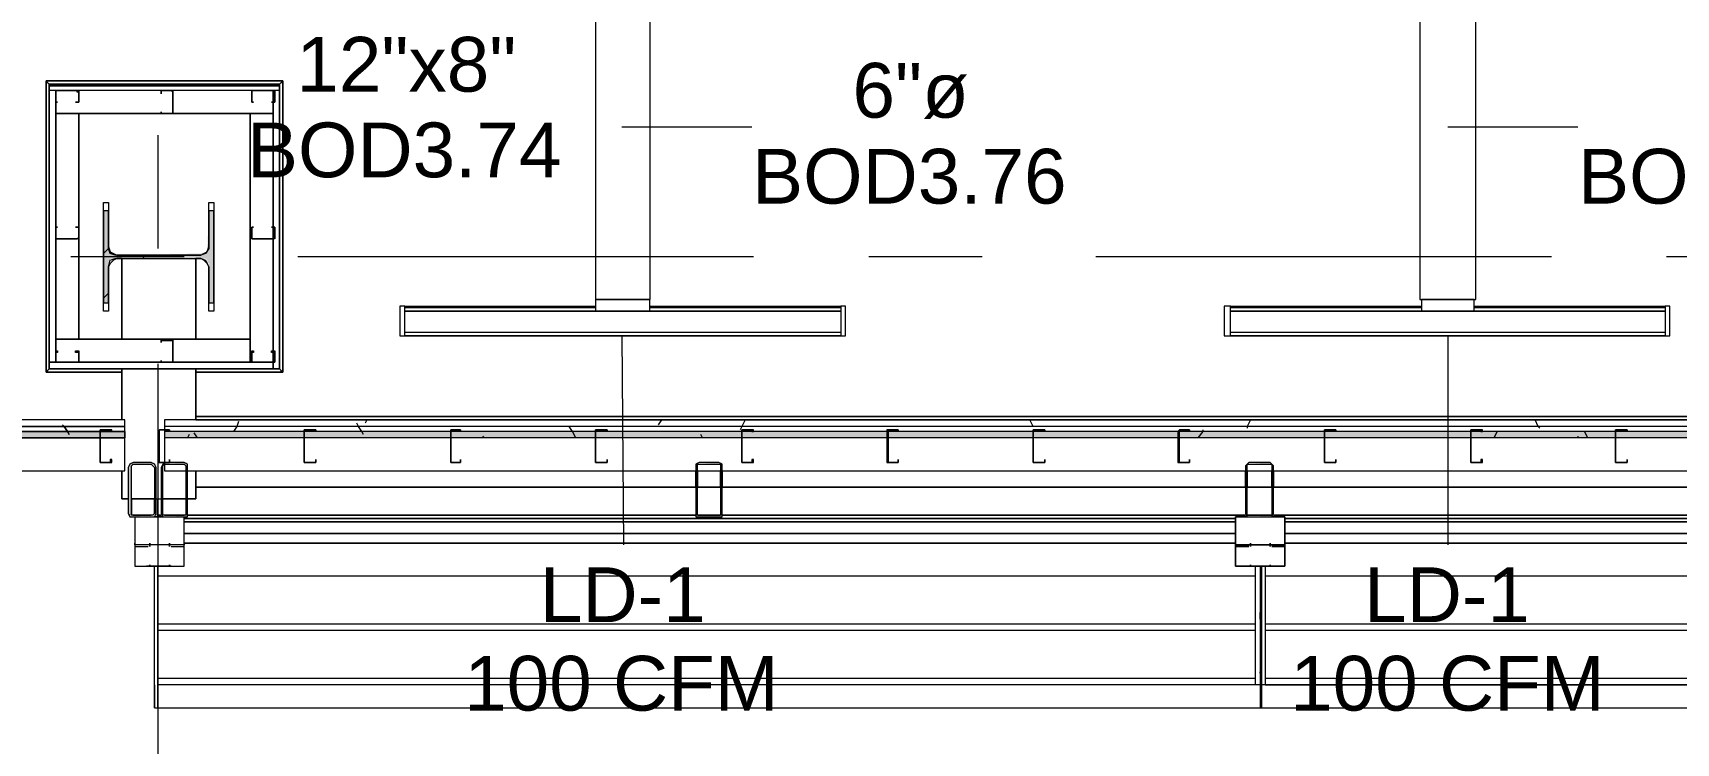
# Model space of a CAD drawing. Header units: metres. Extents: x 29 to 268, y -7 to 151.
# Drawn here: x 46.357 to 50.935, y 9.655 to 11.633 of the extents above; entities that cross this region are included whole.
import ezdxf

# ---------------------------------------------------------------- set-up
doc = ezdxf.new("R2010")
doc.units = ezdxf.units.M
doc.layers.add('HVAC - Ductos', color=5, linetype='Continuous', lineweight=50)
doc.layers.add('PDF2_Geometry', color=7, linetype='Continuous', true_color=0xaaaaaa)
doc.layers.add('PDF2_Solid Fills', color=7, linetype='Continuous', true_color=0xffffff)
doc.layers.add('PDF2_Text', color=7, linetype='Continuous')
doc.styles.add('PDF Helvetica', font='')
doc.styles.get('PDF Helvetica').set_extended_font_data('Helvetica')

msp = doc.modelspace()

# ---------------------------------------------------------------- hatches: boundary and pattern name
at = {"layer": 'PDF2_Solid Fills', "lineweight": 0, "transparency": 33554559}
msp.add_hatch(color=256, dxfattribs=at).paths.add_polyline_path([(46.8616, 10.881), (46.8616, 11.1377), (46.8478, 11.1377), (46.8432, 11.0277), (46.8386, 11.0231), (46.8249, 11.0185), (46.5866, 11.0139), (46.5866, 11.0185), (46.5728, 11.0185), (46.5728, 11.0323), (46.5682, 11.0323), (46.5682, 11.1377), (46.5545, 11.1377), (46.5545, 10.881), (46.5682, 10.881), (46.5682, 10.9865), (46.5728, 11.0047), (46.8386, 11.0047), (46.8432, 11.0002), (46.8432, 10.991), (46.8478, 10.991), (46.8478, 10.881)])
h = msp.add_hatch(color=256, dxfattribs=at)
h.paths.add_polyline_path([(44.9182, 10.5052), (44.9182, 10.5235), (41.6915, 10.5235), (41.6915, 10.5052)])
h.paths.add_polyline_path([(46.614, 10.5052), (46.614, 10.5235), (44.9228, 10.5235), (44.9228, 10.5052)])
h = msp.add_hatch(color=256, dxfattribs=at)
h.paths.add_polyline_path([(44.9182, 10.5052), (44.9182, 10.5235), (41.6915, 10.5235), (41.6915, 10.5052)])
h.paths.add_polyline_path([(46.614, 10.5052), (46.614, 10.5235), (44.9228, 10.5235), (44.9228, 10.5052)])
h = msp.add_hatch(color=256, dxfattribs=at)
h.paths.add_polyline_path([(48.7362, 10.5052), (48.7362, 10.5235), (46.7241, 10.5235), (46.7241, 10.5052)])
h.paths.add_polyline_path([(93.204, 10.5052), (93.204, 10.5235), (91.3708, 10.5235), (91.3708, 10.5052)])
h.paths.add_polyline_path([(91.3662, 10.5052), (91.3662, 10.5235), (89.3403, 10.5235), (89.3403, 10.5052)])
h.paths.add_polyline_path([(89.3357, 10.5052), (89.3357, 10.5235), (88.529, 10.5235), (88.529, 10.5052)])
h.paths.add_polyline_path([(88.5245, 10.5052), (88.5245, 10.5235), (86.4986, 10.5235), (86.4986, 10.5052)])
h.paths.add_polyline_path([(86.494, 10.5052), (86.494, 10.5235), (84.4682, 10.5235), (84.4682, 10.5052)])
h.paths.add_polyline_path([(84.4636, 10.5052), (84.4636, 10.5235), (83.6569, 10.5235), (83.6569, 10.5052)])
h.paths.add_polyline_path([(83.6523, 10.5052), (83.6523, 10.5235), (81.6265, 10.5235), (81.6265, 10.5052)])
h.paths.add_polyline_path([(81.6219, 10.5052), (81.6219, 10.5235), (78.7847, 10.5235), (78.7847, 10.5052)])
h.paths.add_polyline_path([(78.7802, 10.5052), (78.7802, 10.5235), (76.7543, 10.5235), (76.7543, 10.5052)])
h.paths.add_polyline_path([(76.7497, 10.5052), (76.7497, 10.5235), (73.9126, 10.5235), (73.9126, 10.5052)])
h.paths.add_polyline_path([(73.9081, 10.5052), (73.9081, 10.5235), (71.8822, 10.5235), (71.8822, 10.5052)])
h.paths.add_polyline_path([(71.8776, 10.5052), (71.8776, 10.5235), (71.071, 10.5235), (71.071, 10.5052)])
h.paths.add_polyline_path([(71.0664, 10.5052), (71.0664, 10.5235), (69.0405, 10.5235), (69.0405, 10.5052)])
h.paths.add_polyline_path([(69.036, 10.5052), (69.036, 10.5235), (67.01, 10.5235), (67.01, 10.5052)])
h.paths.add_polyline_path([(67.0055, 10.5052), (67.0055, 10.5235), (66.1988, 10.5235), (66.1988, 10.5052)])
h.paths.add_polyline_path([(66.1942, 10.5052), (66.1942, 10.5235), (64.1684, 10.5235), (64.1684, 10.5052)])
h.paths.add_polyline_path([(64.1638, 10.5052), (64.1638, 10.5235), (62.1379, 10.5235), (62.1379, 10.5052)])
h.paths.add_polyline_path([(62.1334, 10.5052), (62.1334, 10.5235), (61.3267, 10.5235), (61.3267, 10.5052)])
h.paths.add_polyline_path([(61.3221, 10.5052), (61.3221, 10.5235), (59.2963, 10.5235), (59.2963, 10.5052)])
h.paths.add_polyline_path([(59.2917, 10.5052), (59.2917, 10.5235), (56.4546, 10.5235), (56.4546, 10.5052)])
h.paths.add_polyline_path([(56.45, 10.5052), (56.45, 10.5235), (54.4242, 10.5235), (54.4242, 10.5052)])
h.paths.add_polyline_path([(54.4196, 10.5052), (54.4196, 10.5235), (51.5824, 10.5235), (51.5824, 10.5052)])
h.paths.add_polyline_path([(51.5778, 10.5052), (51.5778, 10.5235), (49.552, 10.5235), (49.552, 10.5052)])
h.paths.add_polyline_path([(49.5474, 10.5052), (49.5474, 10.5235), (48.7408, 10.5235), (48.7408, 10.5052)])
h = msp.add_hatch(color=256, dxfattribs=at)
h.paths.add_polyline_path([(46.6232, 10.2944), (46.6278, 10.2944), (46.6278, 10.2852), (46.6874, 10.2898), (46.6324, 10.2898), (46.6324, 10.4319), (46.692, 10.4319), (46.6966, 10.4273), (46.6966, 10.2944), (46.7011, 10.4305), (46.7011, 10.4319), (46.6966, 10.4364), (46.6278, 10.4364), (46.6232, 10.4273)])
h.paths.add_polyline_path([(46.6966, 10.2944), (46.692, 10.2944), (46.6966, 10.2898)])
h = msp.add_hatch(color=256, dxfattribs=at)
h.paths.add_polyline_path([(46.7882, 10.2852), (46.7882, 10.4364), (46.7195, 10.4364), (46.7836, 10.4319), (46.7836, 10.2898), (46.7195, 10.2898)])
h.paths.add_polyline_path([(46.7195, 10.4273), (46.7149, 10.4273), (46.7149, 10.2944)])
h = msp.add_hatch(color=256, dxfattribs=at)
h.paths.add_polyline_path([(48.2091, 10.4319), (48.2091, 10.4364), (48.2045, 10.4364)])
h.paths.add_polyline_path([(48.2091, 10.4273), (48.2045, 10.4273), (48.2045, 10.2852), (48.2778, 10.2852), (48.2778, 10.4273), (48.2732, 10.4273), (48.2732, 10.2898), (48.2091, 10.2898)])
h.paths.add_polyline_path([(48.2778, 10.4319), (48.2778, 10.4364), (48.2732, 10.4364)])
h.paths.add_polyline_path([(48.2686, 10.4319), (48.2686, 10.4364), (48.2136, 10.4364)])
h = msp.add_hatch(color=256, dxfattribs=at)
h.paths.add_polyline_path([(49.8087, 10.2898), (49.8132, 10.4273), (49.8087, 10.4273)])
h.paths.add_polyline_path([(49.74, 10.2898), (49.8087, 10.2852), (49.8087, 10.2898)])
h.paths.add_polyline_path([(49.8041, 10.4319), (49.8041, 10.4364), (49.7445, 10.4364)])
h.paths.add_polyline_path([(49.74, 10.4273), (49.7354, 10.4273), (49.7354, 10.2944)])

# ---------------------------------------------------------------- linework, layer by layer
at = {"layer": 'HVAC - Ductos', "lineweight": 0}
for points in [[(48.0762, 11.7473), (48.0762, 10.8902), (48.0716, 10.8902), (48.0624, 10.8902), (48.0532, 10.8902), (48.0395, 10.8902), (48.0212, 10.8902), (47.9982, 10.8902), (47.9799, 10.8902), (47.9616, 10.8902), (47.9478, 10.8902), (47.934, 10.8902), (47.9295, 10.8902), (47.9249, 10.8902), (47.9249, 10.8581), (47.9295, 10.8581), (47.934, 10.8581), (47.9478, 10.8581), (47.9616, 10.8581), (47.9799, 10.8581), (47.9982, 10.8581), (48.0212, 10.8581), (48.0395, 10.8581), (48.0532, 10.8581), (48.0624, 10.8581), (48.0716, 10.8581), (48.0762, 10.8581), (48.0762, 10.8902), (48.0716, 10.8902)], [(47.9249, 11.7473), (47.9249, 10.8902), (47.934, 10.8902), (47.9478, 10.8902), (47.9616, 10.8902), (47.9799, 10.8902), (47.9982, 10.8902), (48.0212, 10.8902), (48.0395, 10.8902), (48.0532, 10.8902), (48.067, 10.8902), (48.0716, 10.8902), (48.0762, 10.8902)], [(50.2212, 11.7473), (50.2212, 10.8902), (50.2258, 10.8902), (50.2304, 10.8902), (50.2441, 10.8902), (50.2624, 10.8902), (50.2808, 10.8902), (50.2991, 10.8902), (50.3174, 10.8902), (50.3358, 10.8902), (50.3541, 10.8902), (50.3632, 10.8902), (50.3724, 10.8902), (50.377, 10.8902), (50.377, 11.7473)], [(47.9982, 11.3715), (48.3604, 11.3715)], [(50.2991, 11.3715), (50.6612, 11.3715)], [(47.3932, 10.8489), (47.3932, 10.8673), (47.3932, 10.8719), (47.9249, 10.8719)], [(47.9249, 10.8673), (47.3932, 10.8673)], [(47.3932, 10.8398), (47.3932, 10.8444), (47.3932, 10.8489), (47.3932, 10.8535)], [(48.0762, 10.8719), (48.6078, 10.8719), (48.6078, 10.8673), (48.6078, 10.8489)], [(48.6078, 10.8673), (48.0762, 10.8673)], [(48.6078, 10.8535), (48.6078, 10.8489), (48.6078, 10.8444), (48.6078, 10.8398)], [(49.6941, 10.8489), (49.6941, 10.8673), (49.6941, 10.8719), (50.2258, 10.8719)], [(50.2258, 10.8673), (49.6941, 10.8673)], [(49.6941, 10.8398), (49.6941, 10.8444), (49.6941, 10.8489), (49.6941, 10.8535)], [(50.3724, 10.8902), (50.377, 10.8902)], [(50.3724, 10.8719), (50.9041, 10.8719), (50.9041, 10.8673), (50.9041, 10.8489)], [(50.9041, 10.8673), (50.3724, 10.8673)], [(50.9041, 10.8535), (50.9041, 10.8489), (50.9041, 10.8444), (50.9041, 10.8398)], [(47.3932, 10.8489), (47.3932, 10.8489)], [(48.6078, 10.8169), (48.6078, 10.8123), (48.6078, 10.8077), (48.6078, 10.7894), (47.3932, 10.7894), (48.6078, 10.7894)], [(47.3932, 10.7894), (47.3932, 10.8077), (47.3932, 10.8123), (47.3932, 10.8169)], [(47.3932, 10.8031), (47.3932, 10.8077), (47.3932, 10.8123)], [(48.6078, 10.8489), (48.6078, 10.8489)], [(48.6078, 10.8123), (48.6078, 10.8077), (48.6078, 10.8031)], [(49.6941, 10.8489), (49.6941, 10.8489)], [(50.9041, 10.8169), (50.9041, 10.8123), (50.9041, 10.8077), (50.9041, 10.7894), (49.6941, 10.7894), (50.9041, 10.7894)], [(49.6941, 10.7894), (49.6941, 10.8077), (49.6941, 10.8123), (49.6941, 10.8169)], [(49.6941, 10.8031), (49.6941, 10.8077), (49.6941, 10.8123)], [(50.9041, 10.8489), (50.9041, 10.8489)], [(50.9041, 10.8123), (50.9041, 10.8077), (50.9041, 10.8031)], [(47.9982, 10.7894), (48.0028, 10.2073)], [(50.2991, 10.7894), (50.2991, 10.2073)]]:
    msp.add_lwpolyline(points, dxfattribs=at)
for points in [[(47.3795, 10.7894), (47.3932, 10.7894), (47.3932, 10.8719), (47.3795, 10.8719)], [(47.3932, 10.8581), (48.6078, 10.8581), (47.3932, 10.8581), (48.6078, 10.8581), (48.6078, 10.7985), (47.3932, 10.7985)], [(48.6216, 10.7894), (48.6216, 10.8719), (48.6078, 10.8719), (48.6078, 10.7894)], [(49.6758, 10.7894), (49.6941, 10.7894), (49.6941, 10.8719), (49.6758, 10.8719)], [(49.6941, 10.8581), (50.9041, 10.8581), (49.6941, 10.8581), (50.9041, 10.8581), (50.9041, 10.7985), (49.6941, 10.7985)], [(50.2258, 10.8581), (50.2349, 10.8581), (50.2441, 10.8581), (50.2624, 10.8581), (50.2808, 10.8581), (50.2991, 10.8581), (50.3174, 10.8581), (50.3358, 10.8581), (50.3495, 10.8581), (50.3632, 10.8581), (50.3724, 10.8581), (50.3724, 10.8902), (50.3632, 10.8902), (50.3495, 10.8902), (50.3358, 10.8902), (50.3174, 10.8902), (50.2991, 10.8902), (50.2808, 10.8902), (50.2624, 10.8902), (50.2441, 10.8902), (50.2349, 10.8902), (50.2258, 10.8902)], [(50.9178, 10.7894), (50.9178, 10.8719), (50.9041, 10.8719), (50.9041, 10.7894)]]:
    msp.add_lwpolyline(points, close=True, dxfattribs=at)
at = {"layer": 'PDF2_Geometry', "lineweight": 0}
for points in [[(41.6273, 48.263), (41.6273, 10.5556), (41.6273, 10.5052), (41.6273, 10.4136), (46.614, 10.4136), (46.614, 10.5556), (41.7053, 10.5556), (41.7053, 22.8528)], [(46.4032, 11.4906), (47.0449, 11.4906), (46.4032, 11.4906)], [(46.4032, 10.6977), (46.4032, 11.4906), (46.4032, 10.6977)], [(46.4032, 11.4906), (47.0449, 11.4906), (46.4032, 11.4906)], [(47.0449, 11.4906), (47.0449, 10.6977), (47.0449, 11.4906)], [(47.0449, 11.4906), (47.0449, 10.6977), (47.0449, 11.4906)], [(46.4032, 11.486), (46.4032, 10.6977), (46.4032, 11.486)], [(46.4032, 11.486), (46.4032, 11.486)], [(47.0449, 11.486), (46.4032, 11.486), (47.0449, 11.486)], [(46.7149, 11.4631), (46.7149, 11.4631)], [(47.0449, 11.486), (47.0449, 11.486)], [(47.0449, 10.6977), (47.0449, 11.486), (47.0449, 10.6977)], [(46.4262, 11.4402), (46.4262, 11.4402)], [(46.4766, 11.4402), (46.4766, 11.4402)], [(46.7149, 11.4127), (46.7149, 11.4127)], [(46.9716, 11.4402), (46.9716, 11.4402)], [(47.022, 11.4402), (47.022, 11.4402)], [(46.7057, 11.3485), (46.7057, 11.0323)], [(46.6049, 11.0047), (46.6049, 10.7802), (46.6049, 11.0047), (46.5912, 11.0047), (46.582, 11.0002), (46.5728, 10.991), (46.5682, 10.9819), (46.5682, 10.8581), (46.5545, 10.8581), (46.5545, 11.1606), (46.5682, 11.1606), (46.5682, 11.0369), (46.5728, 11.0231), (46.582, 11.0185), (46.5912, 11.0139), (46.8249, 11.0139), (46.834, 11.0185), (46.8432, 11.0231), (46.8478, 11.0369), (46.8478, 11.1606), (46.8616, 11.1606), (46.8616, 10.8581), (46.8478, 10.8581), (46.8478, 10.9819), (46.8432, 10.991), (46.834, 11.0002), (46.8249, 11.0047), (46.8112, 11.0047)], [(46.4262, 11.0919), (46.4262, 11.0919)], [(46.4262, 11.0919), (46.4262, 11.0919)], [(46.4766, 11.0919), (46.4766, 11.0919)], [(46.4766, 11.0919), (46.4766, 11.0919)], [(46.9716, 11.0919), (46.9716, 11.0919)], [(47.022, 11.0919), (47.022, 11.0919)], [(46.779, 11.0093), (46.4628, 11.0093)], [(46.5545, 11.0185), (46.5682, 11.0323)], [(46.6644, 11.0047), (46.669, 11.0139)], [(46.8112, 10.7802), (46.8112, 11.0047), (46.8112, 10.7802)], [(48.3649, 11.0093), (47.0953, 11.0093)], [(49.002, 11.0093), (48.6858, 11.0093)], [(50.5878, 11.0093), (49.3182, 11.0093)], [(51.225, 11.0093), (50.9087, 11.0093)], [(46.5545, 10.8948), (46.5682, 10.9085)], [(46.7149, 10.771), (46.7149, 10.771)], [(46.4216, 10.716), (46.4216, 10.716)], [(46.4216, 10.716), (46.4216, 10.716)], [(46.7149, 10.7206), (46.7149, 10.7206)], [(46.967, 10.716), (46.967, 10.716)], [(46.967, 10.716), (46.967, 10.716)], [(46.6049, 10.6977), (46.4032, 10.6977), (46.6049, 10.6977)], [(46.4032, 10.6977), (46.4032, 10.6977)], [(46.6049, 10.6977), (46.4032, 10.6977), (46.6049, 10.6977)], [(46.4032, 10.6977), (47.0449, 10.6977), (46.4032, 10.6977)], [(46.7057, 10.7115), (46.7057, 9.176)], [(47.0449, 10.6977), (47.0449, 10.6977)], [(41.6915, 10.5373), (46.614, 10.5373), (41.6915, 10.5373), (41.6915, 10.5235), (42.4844, 10.5235), (42.8924, 10.5235), (43.2957, 10.5235), (43.7036, 10.5235), (44.107, 10.5235), (44.5149, 10.5235), (44.9182, 10.5235), (44.5149, 10.5235), (44.107, 10.5235), (43.7036, 10.5235), (43.2957, 10.5235), (42.8924, 10.5235), (42.4844, 10.5235), (41.6915, 10.5235)], [(44.9228, 10.5235), (45.3261, 10.5235), (45.734, 10.5235), (46.1374, 10.5235), (46.5453, 10.5235), (46.614, 10.5235), (46.614, 10.5373)], [(93.204, 10.5556), (46.7241, 10.5556), (46.7241, 10.5281), (46.7241, 10.4364), (46.7241, 10.4136), (93.204, 10.4136)], [(93.204, 10.5373), (46.7241, 10.5373)], [(46.8112, 10.5556), (55.8037, 10.5556)], [(55.8037, 10.5556), (46.8112, 10.5556)], [(46.8112, 10.5556), (55.8037, 10.5556)], [(55.8037, 10.5556), (46.8112, 10.5556)], [(46.8112, 10.5556), (55.8037, 10.5556)], [(46.8112, 10.5556), (55.8037, 10.5556)], [(46.8112, 10.5556), (55.8037, 10.5556)], [(55.8037, 10.5556), (46.8112, 10.5556)], [(46.8112, 10.5556), (55.8037, 10.5556)], [(55.8037, 10.5556), (46.8112, 10.5556)], [(44.9182, 10.5052), (44.5149, 10.5052), (44.107, 10.5052), (43.7036, 10.5052), (43.2957, 10.5052), (42.8924, 10.5052), (42.4844, 10.5052), (41.6273, 10.5052), (41.6273, 10.4136), (46.614, 10.4136), (46.614, 10.5052)], [(46.614, 10.5235), (46.5453, 10.5235), (46.1374, 10.5235)], [(46.1374, 10.5235), (46.5453, 10.5235), (46.614, 10.5235), (46.614, 10.5052), (46.5453, 10.5052), (46.1374, 10.5052)], [(46.1374, 10.5052), (46.5453, 10.5052), (46.614, 10.5052), (46.5453, 10.5052), (46.1374, 10.5052)], [(48.7362, 10.5235), (48.3328, 10.5235), (47.9249, 10.5235), (47.5216, 10.5235), (47.1136, 10.5235), (46.7241, 10.5235)], [(48.7362, 10.5052), (48.3328, 10.5052), (47.9249, 10.5052), (47.5216, 10.5052), (47.1136, 10.5052), (46.7241, 10.5052)], [(49.5474, 10.5235), (49.1441, 10.5235), (48.7408, 10.5235)], [(51.5778, 10.5052), (51.1745, 10.5052), (50.7666, 10.5052), (50.3632, 10.5052), (49.9554, 10.5052), (49.552, 10.5052), (49.1441, 10.5052), (48.7408, 10.5052)], [(51.5778, 10.5235), (51.1745, 10.5235), (50.7666, 10.5235), (50.3632, 10.5235), (49.9554, 10.5235), (49.552, 10.5235)], [(46.7241, 10.4364), (46.7195, 10.4319), (46.7149, 10.4227), (46.7149, 10.2944), (46.7195, 10.2852), (46.7241, 10.2852), (46.779, 10.2852), (46.7882, 10.2852), (46.7882, 10.2944), (46.7882, 10.4227), (46.7882, 10.4319), (46.779, 10.4364), (46.7378, 10.4364)], [(48.2045, 10.3677), (48.2045, 10.4136)], [(48.2091, 10.4136), (48.2091, 10.3677)], [(48.2732, 10.3677), (48.2732, 10.4136)], [(48.2778, 10.4136), (48.2778, 10.3677)], [(49.7354, 10.3677), (49.7354, 10.4136)], [(49.74, 10.4136), (49.74, 10.3677)], [(49.8087, 10.3677), (49.8087, 10.4136)], [(49.8132, 10.4136), (49.8132, 10.3677)], [(46.6232, 10.3356), (46.6049, 10.3356), (46.6232, 10.3356), (46.6232, 10.2944), (46.6278, 10.2898)], [(46.692, 10.2898), (46.6966, 10.2944), (46.6966, 10.3356), (46.6324, 10.3356), (46.6874, 10.3356), (46.692, 10.3356), (46.6966, 10.3356), (46.692, 10.3356), (46.6874, 10.3356)], [(46.6324, 10.3356), (46.6324, 10.2944), (46.6324, 10.2898)], [(46.7012, 10.2898), (46.7012, 10.2944), (46.7012, 10.3356), (46.7149, 10.3356)], [(46.7057, 10.3356), (46.7057, 10.2852)], [(46.7195, 10.3356), (46.7836, 10.3356), (46.7286, 10.3356), (46.7241, 10.3356), (46.7195, 10.3356), (46.7241, 10.3356), (46.7286, 10.3356)], [(46.6324, 10.2852), (46.637, 10.2852), (46.6416, 10.2852), (46.6416, 10.2806), (46.6416, 10.2119), (46.6416, 10.2073), (46.6416, 10.2027), (46.6416, 10.1523), (46.6416, 10.1477), (46.6828, 10.1477), (46.6782, 10.1477), (46.6736, 10.1477), (46.6782, 10.1477), (46.6828, 10.1477), (46.7378, 10.1477), (46.7424, 10.1477), (46.7378, 10.1477), (46.779, 10.1477), (46.779, 10.1523), (46.779, 10.2027), (46.779, 10.2073), (46.779, 10.2119), (46.779, 10.2806), (46.779, 10.2852)], [(46.637, 10.2898), (46.6874, 10.2898)], [(46.7195, 10.2852), (46.6966, 10.2852)], [(46.6966, 10.2852), (46.7195, 10.2852), (46.6966, 10.2852)], [(49.7445, 10.2852), (49.7445, 10.2852)], [(49.7445, 10.2852), (49.7445, 10.2852)], [(46.779, 10.2119), (46.779, 10.2073), (46.6416, 10.2073), (46.6416, 10.2119)], [(46.779, 10.2119), (46.7836, 10.2119)], [(48.2045, 10.2119), (48.2778, 10.2119)], [(49.7491, 10.2027), (49.7491, 10.2073), (49.7491, 10.2119)], [(49.7491, 10.2027), (49.7491, 10.2073), (49.7491, 10.2119)], [(49.7491, 10.2119), (49.7491, 10.2073), (49.7491, 10.2027)], [(49.7491, 10.2119), (49.7491, 10.2073), (49.7491, 10.2027)], [(49.8041, 10.2027), (49.8041, 10.2073), (49.8041, 10.2119)], [(49.8041, 10.2027), (49.8041, 10.2073), (49.8041, 10.2119)], [(49.8041, 10.2027), (49.8041, 10.2073), (49.8041, 10.2119)], [(49.8041, 10.2027), (49.8041, 10.2073), (49.8041, 10.2119)], [(46.6416, 10.2027), (46.6782, 10.2027)], [(46.6416, 10.2027), (46.6416, 10.2027)], [(46.7424, 10.2027), (46.779, 10.2027)], [(46.779, 10.2027), (46.779, 10.2027)], [(49.7078, 10.2027), (49.7078, 10.2027)], [(49.7078, 10.2027), (49.7078, 10.2027)], [(49.8454, 10.2027), (49.8454, 10.2027)], [(49.8454, 10.2027), (49.8454, 10.2027)], [(46.692, 10.1477), (46.6828, 10.1477), (46.692, 10.1477)], [(46.6966, 10.1477), (46.6966, 10.1477)], [(46.6966, 9.7535), (46.7057, 9.7535), (46.7057, 9.7627), (46.7057, 9.7719), (46.7057, 9.7856), (46.7057, 9.7993), (46.7057, 9.8177), (46.7057, 10.1477)], [(46.6966, 9.8177), (46.6966, 9.7993), (46.6966, 9.7856), (46.6966, 9.7719), (46.6966, 9.7627), (46.6966, 9.7535), (46.6966, 9.7627), (46.6966, 9.7719), (46.6966, 9.7856), (46.6966, 9.7993), (46.6966, 9.8177), (46.6966, 10.1477)], [(52.8474, 9.8177), (49.7766, 9.8177), (49.7812, 9.8177), (46.7057, 9.8177), (46.7057, 9.7993), (46.7057, 9.7856), (46.7057, 9.7719), (46.7057, 9.7627), (46.7057, 9.7535), (49.7812, 9.7535), (49.7812, 9.7627), (49.7812, 9.7719), (49.7812, 9.7856), (49.7812, 9.7993), (49.7812, 9.8177), (49.7812, 10.1477), (49.7766, 10.1477), (49.7903, 10.1477), (49.8041, 10.1477), (49.7949, 10.1477), (49.8041, 10.1477), (49.7491, 10.1477), (49.7628, 10.1477), (49.7628, 9.8177), (46.7057, 9.8177)], [(49.7628, 10.1202), (46.7057, 10.1202)], [(49.7628, 10.1477), (49.772, 10.1477), (49.7628, 10.1477), (49.7491, 10.1477), (49.8041, 10.1477), (49.7949, 10.1477), (49.8041, 10.1477), (49.7903, 10.1477), (49.7766, 10.1477), (49.7812, 10.1477)], [(49.7582, 10.1477), (49.7491, 10.1477), (49.7582, 10.1477)], [(49.7582, 10.1477), (49.7491, 10.1477), (49.7582, 10.1477)], [(49.7628, 10.1477), (49.7628, 10.1477)], [(49.7628, 10.1477), (49.7628, 10.1477)], [(49.7766, 10.1477), (49.7766, 9.8177)], [(49.7903, 10.1477), (49.7903, 9.8177), (52.8337, 9.8177), (52.8337, 10.1431)], [(52.8337, 10.1202), (49.7903, 10.1202)], [(46.7057, 9.9873), (49.7628, 9.9873)], [(49.7766, 10.001), (49.7766, 10.0194)], [(49.7903, 9.9873), (52.8337, 9.9873)], [(49.7628, 9.969), (46.7057, 9.969)], [(52.8337, 9.969), (49.7903, 9.969)], [(49.7766, 9.8498), (49.7766, 9.8544)], [(46.7057, 9.836), (49.7628, 9.836)], [(49.7812, 9.8177), (49.7766, 9.8177), (49.7766, 9.7993), (49.7766, 9.7856), (49.7766, 9.7719), (49.7766, 9.7627), (49.7766, 9.7535), (52.8474, 9.7535)], [(49.7903, 9.836), (52.8337, 9.836)], [(49.7628, 9.7535), (49.7766, 9.7535)], [(49.7628, 9.7535), (49.7628, 9.7535)], [(49.7766, 9.7535), (49.7766, 9.7535)], [(49.7812, 9.7535), (49.7903, 9.7535)], [(49.7812, 9.7535), (49.7812, 9.7535)], [(49.7903, 9.7535), (49.7903, 9.7535)]]:
    msp.add_lwpolyline(points, dxfattribs=at)
for points in [[(47.054, 11.4998), (47.054, 10.6886), (46.8112, 10.6886), (47.054, 10.6886), (47.054, 11.4998), (46.394, 11.4998), (46.394, 11.4952), (46.3986, 11.4952), (46.4032, 11.4906), (47.0449, 11.4906), (47.0495, 11.4952), (47.054, 11.4952)], [(47.0266, 11.4723), (47.0266, 10.6977), (47.0449, 10.6977), (46.8112, 10.6977), (47.0449, 10.6977), (46.8112, 10.6977), (47.0449, 10.6977), (47.0449, 11.4906), (47.0495, 11.4952), (47.054, 11.4952), (47.054, 11.4998), (46.394, 11.4998), (46.394, 10.6886), (46.3986, 10.6931), (46.4032, 10.6977), (46.4032, 11.486), (47.0449, 11.486), (47.0449, 11.4723), (46.4032, 11.4723), (46.4032, 11.486), (47.0449, 11.486), (47.0449, 10.6977), (47.0495, 10.6931), (47.0495, 10.6886), (47.054, 10.6886), (46.8112, 10.6886), (47.054, 10.6886), (47.0495, 10.6886), (47.0495, 10.6931), (47.0449, 10.6977), (47.0449, 11.486), (47.0449, 11.4081), (47.0449, 10.6977), (47.0449, 11.4906), (47.0495, 11.4952), (47.054, 11.4952), (47.054, 11.4998), (46.394, 11.4998), (47.054, 11.4998), (47.054, 10.6886), (47.0495, 10.6886), (47.0495, 10.6931), (47.0449, 10.6977), (47.0495, 10.6931), (47.0495, 10.6886), (47.054, 10.6886), (47.054, 11.4998), (47.054, 11.4952), (47.0495, 11.4952), (47.0449, 11.4906), (46.4032, 11.4906), (46.3986, 11.4952), (46.394, 11.4952), (46.394, 11.4998), (46.394, 11.4952), (46.3986, 11.4952), (46.4032, 11.4906), (46.4032, 10.6977), (46.3986, 10.6931), (46.394, 10.6886), (46.394, 11.4998), (46.394, 10.6886), (46.394, 11.4998), (46.394, 11.4952), (46.3986, 11.4952), (46.4032, 11.4906), (46.4032, 10.6977), (46.6049, 10.6977), (46.4032, 10.6977), (46.3986, 10.6931), (46.394, 10.6886), (46.6049, 10.6886), (46.394, 10.6886), (46.6049, 10.6886), (46.394, 10.6886), (46.3986, 10.6931), (46.4032, 10.6977), (46.6049, 10.6977), (46.4032, 10.6977), (46.4032, 11.486), (46.4032, 11.4081), (46.4032, 10.7802), (46.4032, 10.6977), (46.4032, 11.4906), (46.4032, 10.6977), (46.9624, 10.6977), (47.0449, 10.6977), (46.8112, 10.6977), (47.0449, 10.6977), (47.0449, 11.4723)], [(47.0449, 11.486), (46.4032, 11.486)], [(46.4216, 11.4723), (46.4032, 11.4723), (46.4032, 10.716), (46.4216, 10.716)], [(46.4857, 11.4677), (46.4812, 11.4677), (46.4812, 11.4723), (46.4216, 11.4723), (46.4216, 11.4677), (46.4216, 11.4402), (46.4262, 11.4402), (46.4216, 11.4402), (46.4216, 11.4677), (46.4216, 11.4723), (46.4812, 11.4723), (46.4857, 11.4723), (46.4857, 11.4677), (46.4857, 11.4402)], [(47.0266, 11.4081), (46.9624, 11.4081), (46.9624, 10.7802), (46.9624, 11.4081), (47.0266, 11.4081), (47.0266, 11.4723), (46.4216, 11.4723), (46.4216, 11.4081), (46.4857, 11.4081), (46.9624, 11.4081), (46.4857, 11.4081), (46.4857, 10.7802), (46.4216, 10.7802), (46.4857, 10.7802), (46.4857, 11.4081), (46.4216, 11.4081), (46.4216, 10.7802), (46.4216, 10.716), (46.9624, 10.716), (47.0266, 10.716)], [(46.7424, 11.4081), (46.747, 11.4081), (46.747, 11.4677), (46.7424, 11.4723), (46.7149, 11.4723), (46.7149, 11.4631), (46.7149, 11.4723), (46.7424, 11.4723), (46.747, 11.4723), (46.747, 11.4677), (46.747, 11.4081), (46.7424, 11.4081), (46.7149, 11.4081)], [(47.0312, 11.4677), (47.0266, 11.4677), (47.0266, 11.4723), (46.967, 11.4723), (46.967, 11.4677), (46.967, 11.4402), (46.9716, 11.4402), (46.967, 11.4402), (46.967, 11.4677), (46.967, 11.4723), (47.0266, 11.4723), (47.0312, 11.4723), (47.0312, 11.4677), (47.0312, 11.4402)], [(46.4766, 11.4402), (46.4857, 11.4402)], [(46.7149, 11.4127), (46.7149, 11.4081)], [(47.022, 11.4402), (47.0312, 11.4402)], [(46.8478, 10.881), (46.8616, 10.881), (46.8616, 11.1377), (46.8478, 11.1377), (46.8478, 11.0323), (46.8386, 11.0185), (46.8249, 11.0139), (46.5866, 11.0139), (46.5728, 11.0185), (46.5682, 11.0323), (46.5682, 11.1377), (46.5545, 11.1377), (46.5545, 10.881), (46.5682, 10.881), (46.5682, 10.9819), (46.5728, 11.0002), (46.5866, 11.0047), (46.8249, 11.0047), (46.8386, 11.0002), (46.8478, 10.9819)], [(46.4857, 11.0644), (46.4857, 11.0598), (46.4812, 11.0598), (46.4216, 11.0598), (46.4216, 11.0644), (46.4216, 11.0919), (46.4262, 11.0919), (46.4216, 11.0919), (46.4216, 11.0644), (46.4216, 11.0598), (46.4812, 11.0598), (46.4857, 11.0644), (46.4857, 11.0919)], [(46.4857, 11.0644), (46.4857, 11.0598), (46.4812, 11.0598), (46.4216, 11.0598), (46.4216, 11.0644), (46.4216, 11.0919), (46.4262, 11.0919), (46.4216, 11.0919), (46.4216, 11.0644), (46.4216, 11.0598), (46.4812, 11.0598), (46.4857, 11.0644), (46.4857, 11.0919)], [(46.4766, 11.0919), (46.4857, 11.0919)], [(46.4766, 11.0919), (46.4857, 11.0919)], [(47.0312, 11.0644), (47.0312, 11.0598), (47.0266, 11.0598), (46.967, 11.0598), (46.967, 11.0644), (46.967, 11.0919), (46.9716, 11.0919), (46.967, 11.0919), (46.967, 11.0644), (46.967, 11.0598), (47.0266, 11.0598), (47.0312, 11.0644), (47.0312, 11.0919)], [(47.022, 11.0919), (47.0312, 11.0919)], [(46.9624, 10.716), (46.9624, 10.7802), (46.4857, 10.7802), (46.9624, 10.7802)], [(46.7424, 10.7802), (46.747, 10.7802), (46.747, 10.7756), (46.747, 10.716), (46.7424, 10.716), (46.7149, 10.716), (46.7149, 10.7206), (46.7149, 10.716), (46.7424, 10.716), (46.747, 10.716), (46.747, 10.7756), (46.7424, 10.7756), (46.7149, 10.7756), (46.7149, 10.771), (46.7149, 10.7802)], [(46.4032, 10.716), (46.4032, 10.6977), (47.0266, 10.6977), (47.0266, 10.716)], [(46.4857, 10.716), (46.4812, 10.716), (46.4216, 10.716), (46.4216, 10.7481), (46.4262, 10.7481), (46.4262, 10.7435), (46.4216, 10.7435), (46.4216, 10.716), (46.4812, 10.716), (46.4857, 10.716), (46.4857, 10.7435), (46.4766, 10.7435), (46.4766, 10.7481), (46.4857, 10.7481)], [(47.0312, 10.716), (47.0266, 10.716), (46.967, 10.716), (46.967, 10.7481), (46.9716, 10.7481), (46.9716, 10.7435), (46.967, 10.7435), (46.967, 10.716), (47.0266, 10.716), (47.0312, 10.716), (47.0312, 10.7435), (47.022, 10.7435), (47.022, 10.7481), (47.0312, 10.7481)], [(46.6049, 10.5556), (46.6049, 10.6977)], [(46.8112, 10.5556), (46.8112, 10.6977)], [(47.0449, 10.6977), (46.8112, 10.6977)], [(41.6915, 10.5373), (46.614, 10.5373), (46.614, 10.5556), (41.6915, 10.5556)], [(46.8112, 10.5648), (55.8037, 10.5648)], [(46.8112, 10.5648), (55.8037, 10.5648)], [(46.5774, 10.5281), (46.5453, 10.5281), (46.5453, 10.5235), (46.5453, 10.4364), (46.5774, 10.4364), (46.5774, 10.4456), (46.5728, 10.4456), (46.5728, 10.4364), (46.5453, 10.4364), (46.5453, 10.5235), (46.5453, 10.5281), (46.5728, 10.5281), (46.5728, 10.5235), (46.5774, 10.5235)], [(46.7378, 10.5281), (46.7103, 10.5281), (46.7057, 10.5235), (46.7057, 10.4364), (46.7103, 10.4364), (46.7378, 10.4364), (46.7378, 10.4456), (46.7378, 10.4364), (46.7103, 10.4364), (46.7103, 10.5235), (46.7103, 10.5281), (46.7378, 10.5281), (46.7378, 10.5235)], [(47.1458, 10.5281), (47.1136, 10.5281), (47.1136, 10.5235), (47.1136, 10.4364), (47.1458, 10.4364), (47.1458, 10.4456), (47.1458, 10.4364), (47.1136, 10.4364), (47.1136, 10.5235), (47.1136, 10.5281), (47.1458, 10.5281), (47.1458, 10.5235)], [(47.5491, 10.5281), (47.5216, 10.5281), (47.5216, 10.5235), (47.5216, 10.4364), (47.5491, 10.4364), (47.5491, 10.4456), (47.5491, 10.4364), (47.5216, 10.4364), (47.5216, 10.5235), (47.5216, 10.5281), (47.5491, 10.5281), (47.5491, 10.5235)], [(47.957, 10.5281), (47.9295, 10.5281), (47.9249, 10.5281), (47.9249, 10.5235), (47.9249, 10.4364), (47.9295, 10.4364), (47.957, 10.4364), (47.957, 10.4456), (47.957, 10.4364), (47.9295, 10.4364), (47.9249, 10.4364), (47.9249, 10.5235), (47.9249, 10.5281), (47.9295, 10.5281), (47.957, 10.5281), (47.957, 10.5235)], [(48.3649, 10.5281), (48.3328, 10.5281), (48.3328, 10.5235), (48.3328, 10.4364), (48.3649, 10.4364), (48.3649, 10.4456), (48.3604, 10.4456), (48.3604, 10.4364), (48.3328, 10.4364), (48.3328, 10.5235), (48.3328, 10.5281), (48.3604, 10.5281), (48.3604, 10.5235), (48.3649, 10.5235)], [(48.7682, 10.5281), (48.7408, 10.5281), (48.7362, 10.5281), (48.7362, 10.5235), (48.7362, 10.4364), (48.7408, 10.4364), (48.7682, 10.4364), (48.7682, 10.4456), (48.7682, 10.4364), (48.7408, 10.4364), (48.7408, 10.5235), (48.7408, 10.5281), (48.7682, 10.5281), (48.7682, 10.5235)], [(49.1762, 10.5281), (49.1441, 10.5281), (49.1441, 10.5235), (49.1441, 10.4364), (49.1762, 10.4364), (49.1762, 10.4456), (49.1762, 10.4364), (49.1441, 10.4364), (49.1441, 10.5235), (49.1441, 10.5281), (49.1762, 10.5281), (49.1762, 10.5235)], [(49.5795, 10.5281), (49.552, 10.5281), (49.5474, 10.5235), (49.5474, 10.4364), (49.552, 10.4364), (49.5795, 10.4364), (49.5795, 10.4456), (49.5795, 10.4364), (49.552, 10.4364), (49.552, 10.5235), (49.552, 10.5281), (49.5795, 10.5281), (49.5795, 10.5235)], [(49.9874, 10.5281), (49.9554, 10.5281), (49.9554, 10.5235), (49.9554, 10.4364), (49.9874, 10.4364), (49.9874, 10.4456), (49.9874, 10.4364), (49.9554, 10.4364), (49.9554, 10.5235), (49.9554, 10.5281), (49.9874, 10.5281), (49.9874, 10.5235)], [(50.3954, 10.5281), (50.3632, 10.5281), (50.3632, 10.5235), (50.3632, 10.4364), (50.3954, 10.4364), (50.3954, 10.4456), (50.3908, 10.4456), (50.3908, 10.4364), (50.3632, 10.4364), (50.3632, 10.5235), (50.3632, 10.5281), (50.3908, 10.5281), (50.3908, 10.5235), (50.3954, 10.5235)], [(50.7987, 10.5281), (50.7712, 10.5281), (50.7666, 10.5281), (50.7666, 10.5235), (50.7666, 10.4364), (50.7712, 10.4364), (50.7987, 10.4364), (50.7987, 10.4456), (50.7987, 10.4364), (50.7712, 10.4364), (50.7666, 10.4364), (50.7666, 10.5235), (50.7666, 10.5281), (50.7712, 10.5281), (50.7987, 10.5281), (50.7987, 10.5235)], [(46.6049, 10.3356), (46.6049, 10.4136)], [(46.6874, 10.4364), (46.637, 10.4364), (46.6278, 10.4319), (46.6232, 10.4227), (46.6232, 10.2944), (46.6278, 10.2852), (46.637, 10.2852), (46.6874, 10.2852), (46.6966, 10.2852), (46.7012, 10.2944), (46.7012, 10.4227), (46.6966, 10.4319)], [(46.6874, 10.4319), (46.692, 10.4273), (46.6966, 10.4227), (46.6966, 10.2944), (46.692, 10.2898), (46.6874, 10.2898), (46.637, 10.2898), (46.6324, 10.2898), (46.6324, 10.2944), (46.6324, 10.4227), (46.6324, 10.4273), (46.637, 10.4319)], [(46.779, 10.4319), (46.7836, 10.4273), (46.7836, 10.4227), (46.7836, 10.2944), (46.7836, 10.2898), (46.779, 10.2898), (46.7241, 10.2898), (46.7195, 10.2898), (46.7195, 10.2944), (46.7195, 10.4227), (46.7195, 10.4273), (46.7241, 10.4319)], [(46.8112, 10.3356), (46.8112, 10.4136)], [(48.2686, 10.2852), (48.2778, 10.2852), (48.2778, 10.2944), (48.2778, 10.4273), (48.2778, 10.4319), (48.2686, 10.4364), (48.2136, 10.4364), (48.2045, 10.4319), (48.2045, 10.4273), (48.2045, 10.2944), (48.2045, 10.2852), (48.2136, 10.2852)], [(48.2686, 10.2898), (48.2136, 10.2898), (48.2091, 10.2898), (48.2091, 10.2944), (48.2091, 10.4273), (48.2091, 10.4319), (48.2136, 10.4319), (48.2686, 10.4319), (48.2732, 10.4319), (48.2732, 10.4273), (48.2732, 10.2944), (48.2732, 10.2898)], [(49.8041, 10.2852), (49.8087, 10.2852), (49.8132, 10.2944), (49.8132, 10.4273), (49.8087, 10.4319), (49.8041, 10.4364), (49.7445, 10.4364), (49.74, 10.4319), (49.7354, 10.4273), (49.7354, 10.2944), (49.74, 10.2852), (49.7445, 10.2852)], [(49.8041, 10.2898), (49.7445, 10.2898), (49.74, 10.2898), (49.74, 10.2944), (49.74, 10.4273), (49.74, 10.4319), (49.7445, 10.4319), (49.8041, 10.4319), (49.8087, 10.4319), (49.8087, 10.4273), (49.8087, 10.2944), (49.8087, 10.2898)], [(46.8112, 10.3677), (48.2045, 10.3677)], [(48.2091, 10.3677), (48.2412, 10.3677), (48.2732, 10.3677), (48.2412, 10.3677)], [(48.2778, 10.3677), (49.7354, 10.3677)], [(49.772, 10.3677), (49.74, 10.3677), (49.772, 10.3677), (49.8087, 10.3677)], [(49.8132, 10.3677), (51.2296, 10.3677)], [(46.7057, 10.3356), (46.7057, 10.2898), (46.7057, 10.2852), (46.7057, 10.2898)], [(46.7882, 10.3356), (46.8112, 10.3356)], [(46.7149, 10.2898), (46.7057, 10.2898)], [(46.779, 10.2898), (46.7241, 10.2898)], [(48.2412, 10.2806), (46.779, 10.2806)], [(48.2412, 10.2714), (46.779, 10.2714)], [(48.2045, 10.2898), (46.7882, 10.2898)], [(48.2412, 10.2898), (48.2091, 10.2898)], [(48.2732, 10.2898), (48.2412, 10.2898)], [(49.7078, 10.2806), (48.2412, 10.2806)], [(49.7078, 10.2714), (48.2412, 10.2714)], [(49.7354, 10.2898), (48.2778, 10.2898)], [(49.7491, 10.1477), (49.7078, 10.1477), (49.7078, 10.1523), (49.7078, 10.2027), (49.7078, 10.2073), (49.7078, 10.2119), (49.7078, 10.2806), (49.7078, 10.2852), (49.74, 10.2852), (49.7078, 10.2852), (49.7078, 10.2806), (49.7078, 10.2119), (49.7078, 10.2073), (49.7078, 10.2027), (49.7078, 10.1523), (49.7078, 10.1477), (49.7491, 10.1477), (49.7445, 10.1477), (49.7491, 10.1477), (49.7491, 10.1523), (49.7491, 10.1477), (49.7491, 10.1523)], [(49.772, 10.2898), (49.74, 10.2898)], [(49.8454, 10.1477), (49.8041, 10.1477), (49.8087, 10.1477), (49.8041, 10.1477), (49.7491, 10.1477), (49.7445, 10.1477), (49.7491, 10.1477), (49.8041, 10.1477), (49.8087, 10.1477), (49.8041, 10.1477), (49.8454, 10.1477), (49.8454, 10.1523), (49.8454, 10.2027), (49.8454, 10.2073), (49.8454, 10.2119), (49.8454, 10.2806), (49.8454, 10.2852), (49.8087, 10.2852), (49.8454, 10.2852), (49.8454, 10.2806), (49.8454, 10.2119), (49.8454, 10.2073), (49.8454, 10.2027), (49.8454, 10.1523)], [(49.8087, 10.2898), (49.772, 10.2898)], [(51.2341, 10.2898), (49.8132, 10.2898)], [(51.3074, 10.2806), (49.8454, 10.2806)], [(51.3074, 10.2714), (49.8454, 10.2714)], [(46.6828, 10.2119), (46.6828, 10.2073), (46.6828, 10.2027), (46.6828, 10.2073)], [(46.6828, 10.2027), (46.6828, 10.2073), (46.6828, 10.2119), (46.6828, 10.2073)], [(46.7378, 10.2119), (46.7378, 10.2073), (46.7378, 10.2027), (46.7378, 10.2073)], [(46.7378, 10.2119), (46.7378, 10.2073), (46.7378, 10.2027), (46.7378, 10.2073)], [(48.2412, 10.2394), (46.779, 10.2394)], [(48.2412, 10.2119), (49.7078, 10.2119), (48.2412, 10.2119), (46.779, 10.2119)], [(49.7078, 10.2394), (48.2412, 10.2394)], [(49.7078, 10.2073), (49.8454, 10.2073), (49.8454, 10.2119), (49.8454, 10.2073), (49.7078, 10.2073), (49.7078, 10.2119)], [(49.7491, 10.2119), (49.7491, 10.2073), (49.7491, 10.2027), (49.7491, 10.2073)], [(49.7491, 10.2027), (49.7491, 10.2073), (49.7491, 10.2119), (49.7491, 10.2073)], [(49.8041, 10.2119), (49.8041, 10.2073), (49.8041, 10.2027), (49.8041, 10.2073)], [(49.8041, 10.2119), (49.8041, 10.2073), (49.8041, 10.2027), (49.8041, 10.2073)], [(51.3074, 10.2394), (49.8454, 10.2394)], [(51.3074, 10.2119), (52.7742, 10.2119), (51.3074, 10.2119), (49.8454, 10.2119)], [(49.7445, 10.2027), (49.7078, 10.2027)], [(49.8454, 10.2027), (49.8087, 10.2027)], [(46.6828, 10.1477), (46.6828, 10.1523)], [(46.6828, 10.1477), (46.6966, 10.1477), (46.7057, 10.1477), (46.7378, 10.1477), (46.7286, 10.1477), (46.7378, 10.1477)], [(46.7241, 10.1477), (46.7103, 10.1477)], [(46.7378, 10.1523), (46.7378, 10.1477)], [(49.7766, 10.1202), (49.7812, 10.1202)], [(49.8041, 10.1523), (49.8041, 10.1477)], [(49.8041, 10.1523), (49.8041, 10.1477)], [(49.7812, 9.9873), (49.7766, 9.9873)], [(49.7766, 9.969), (49.7812, 9.969)], [(49.7812, 9.836), (49.7766, 9.836)]]:
    msp.add_lwpolyline(points, close=True, dxfattribs=at)
at = {"layer": 'PDF2_Geometry', "color": 254, "lineweight": 0, "true_color": 0xeaeaea}
msp.add_lwpolyline([(46.4445, 10.5373), (46.4536, 10.5235), (46.4582, 10.5144), (46.4536, 10.5235), (46.4445, 10.5373), (46.4399, 10.5419)], close=True, dxfattribs=at)
for points in [[(46.9303, 10.551), (46.9258, 10.5373), (46.9166, 10.5235)], [(47.2786, 10.5144), (47.2741, 10.5235), (47.2649, 10.5373), (47.2603, 10.5464)], [(47.2878, 10.5556), (47.2832, 10.5464)], [(47.8699, 10.5052), (47.8608, 10.5235), (47.8516, 10.5373)], [(48.1082, 10.5556), (48.0991, 10.5419)], [(48.342, 10.5556), (48.3328, 10.5373), (48.3282, 10.5281)], [(49.1441, 10.5373), (49.1349, 10.5556)], [(49.1441, 10.5373), (49.1441, 10.5373)], [(49.7491, 10.5556), (49.74, 10.5373), (49.74, 10.5327)], [(50.5558, 10.5327), (50.5512, 10.5373), (50.542, 10.5556)], [(46.7928, 10.5144), (46.7882, 10.5052)], [(46.8158, 10.5052), (46.8066, 10.519)], [(47.6132, 10.5098), (47.6086, 10.5052)], [(48.2228, 10.5052), (48.2182, 10.5144)], [(49.6162, 10.5281), (49.6162, 10.5235), (49.6024, 10.5052)], [(50.4366, 10.5235), (50.4274, 10.5052)], [(50.4366, 10.5235), (50.4366, 10.5235)], [(50.6612, 10.5098), (50.6612, 10.5052)], [(50.6887, 10.5052), (50.6796, 10.5235), (50.675, 10.5235)]]:
    msp.add_lwpolyline(points, dxfattribs=at)
at = {"layer": 'PDF2_Geometry', "color": 254, "lineweight": 0, "true_color": 0xd2d2d2}
for points in [[(46.5453, 10.5052), (46.5453, 10.5052)], [(46.5636, 10.5281), (46.5682, 10.5281)], [(49.5474, 10.4914), (49.552, 10.496)], [(49.5795, 10.5235), (49.5795, 10.5235)], [(47.1136, 10.4502), (47.1136, 10.4502)], [(47.5216, 10.4731), (47.5216, 10.4777)], [(49.1441, 10.4685), (49.1441, 10.4685)]]:
    msp.add_lwpolyline(points, dxfattribs=at)

# ---------------------------------------------------------------- texts
at = {"layer": 'PDF2_Text', "lineweight": 0, "char_height": 0.15247, "attachment_point": 4, "style": 'PDF Helvetica'}
for s, insert in [('12"x8"', (47.0914, 11.5445)), ('6"ø', (48.6406, 11.4711)), ('BOD3.74', (46.9539, 11.3061)), ('BOD3.76', (48.361, 11.2328)), ('BOD3.76', (50.662, 11.2328)), ('LD-1', (47.7698, 10.0686)), ('LD-1', (50.0661, 10.0686)), ('100 CFM', (47.5589, 9.8211)), ('100 CFM', (49.8599, 9.8211))]:
    msp.add_mtext(s, dxfattribs=dict(at, insert=insert))

doc.saveas('drawing.dxf')
